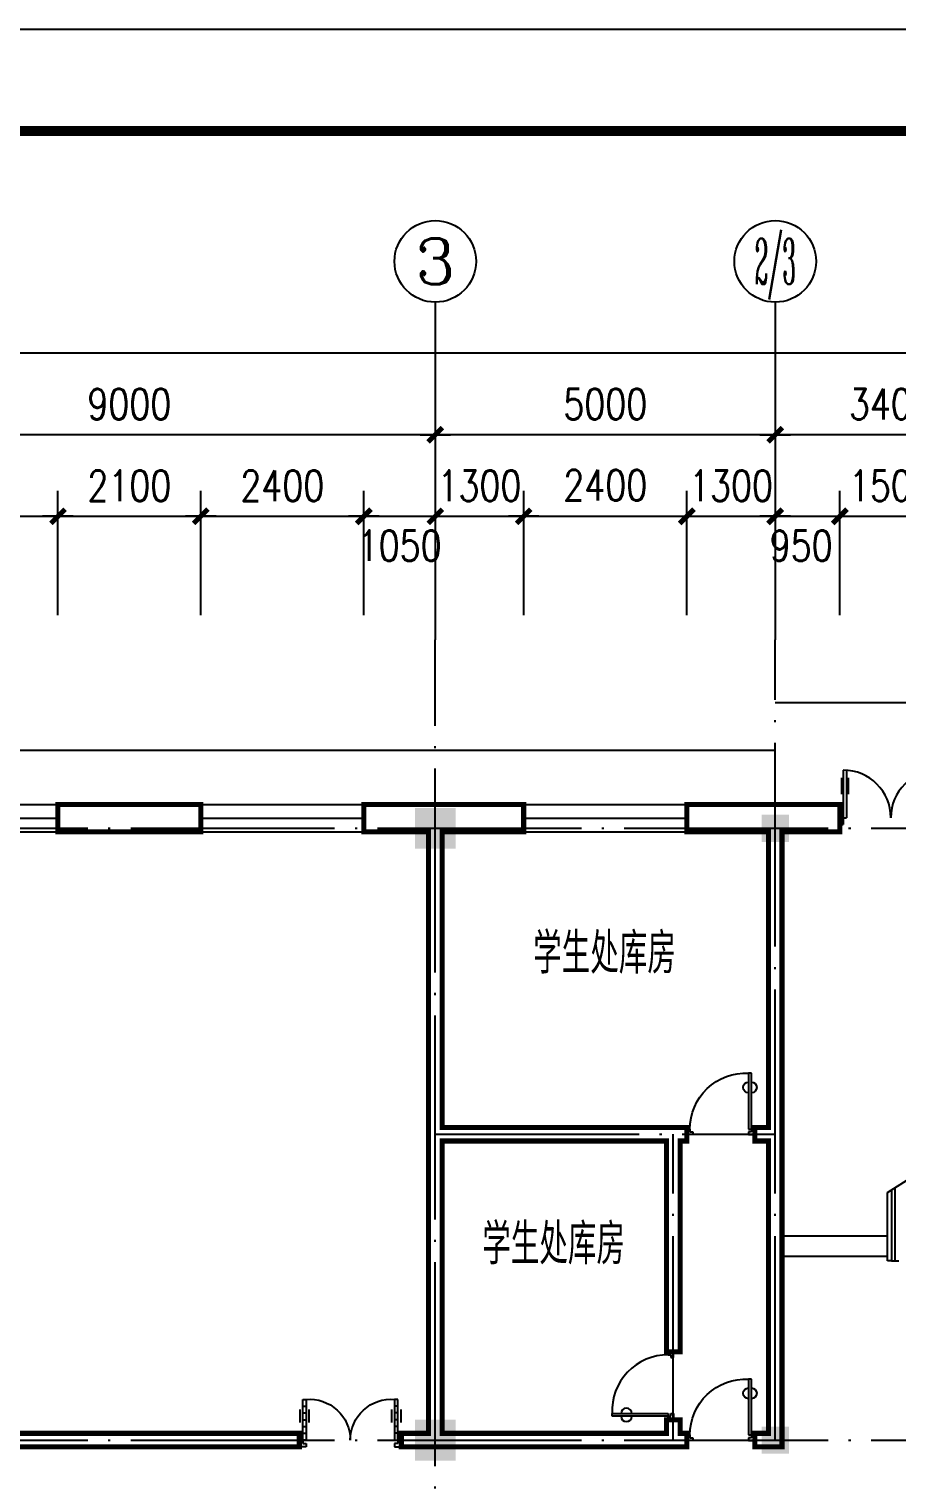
# Model space of a CAD drawing. Extents: x -55219 to 470149, y 494712 to 780039.
# Drawn here: x -26522 to -13757, y 758667 to 780039 of the extents above; entities that cross this region are included whole.
import ezdxf
from ezdxf.enums import TextEntityAlignment as Align

# ---------------------------------------------------------------- set-up
doc = ezdxf.new("R2010")
doc.units = 0
doc.header["$LTSCALE"] = 1500
doc.header["$MEASUREMENT"] = 0
doc.linetypes.add('DOTE', pattern=[2.42, 2, -0.2, 0.02, -0.2])
doc.layers.get('0').update_dxf_attribs({"linetype": 'CONTINUOUS'})
doc.layers.get('DEFPOINTS').update_dxf_attribs({"linetype": 'CONTINUOUS'})
for name, color, linetype in [('AXIS', 3, 'CONTINUOUS'), ('AXIS_TEXT', 7, 'CONTINUOUS'), ('COLUMN', 7, 'CONTINUOUS'), ('DOTE', 1, 'DOTE'), ('LVTRY', 6, 'CONTINUOUS'), ('PUB_DIM', 3, 'CONTINUOUS'), ('PUB_TEXT', 7, 'CONTINUOUS'), ('PUB_TITLE', 4, 'CONTINUOUS'), ('PUB_WALL', 255, 'CONTINUOUS'), ('STAIR', 2, 'CONTINUOUS'), ('WALL', 255, 'CONTINUOUS'), ('WINDOW', 2, 'CONTINUOUS'), ('WINDOW_TEXT', 7, 'CONTINUOUS')]:
    doc.layers.add(name, color=color, linetype=linetype)
doc.styles.add('_HZTXT', font='txt.shx', dxfattribs={"width": 0.8, "bigfont": 'hztxt.shx'})
doc.styles.add('COMPLEX', font='COMPLEX')
doc.styles.add('DIM_FONT', font='SIMPLEX.shx', dxfattribs={"width": 0.8})
doc.styles.add('SIMPLEX', font='SIMPLEX.SHX')
doc.dimstyles.new('AXIS150', dxfattribs={"dimscale": 1.5, "dimtxt": 300, "dimasz": 1, "dimexe": 250, "dimexo": 300, "dimgap": 150, "dimtad": 1, "dimdec": 0, "dimzin": 0, "dimdsep": 46, "dimtxsty": 'DIM_FONT', "dimblk": '_DIMX', "dimcen": 0.09, "dimse1": 1, "dimse2": 1, "dimclrt": 7, "dimadec": 0, "dimazin": 0, "dimtfac": 1, "dimtdec": 0, "dimtix": 1, "dimtmove": 2, "dimatfit": 3, "dimldrblk": '_DIMX', "dimfxl": 1, "dimtolj": 1, "dimtzin": 0, "dimarcsym": 0})
doc.dimstyles.new('DIMA150', dxfattribs={"dimscale": 1.5, "dimtxt": 300, "dimasz": 1, "dimexe": 250, "dimexo": 300, "dimgap": 150, "dimtad": 1, "dimdec": 0, "dimzin": 0, "dimdsep": 46, "dimtxsty": 'DIM_FONT', "dimblk": '_DIMX', "dimcen": 0.09, "dimse1": 1, "dimclrt": 7, "dimadec": 0, "dimazin": 0, "dimtfac": 1, "dimtdec": 0, "dimtix": 1, "dimtmove": 2, "dimatfit": 3, "dimldrblk": '_DIMX', "dimfxl": 1, "dimtolj": 1, "dimtzin": 0, "dimarcsym": 0})
doc.dimstyles.new('DIMB150', dxfattribs={"dimscale": 1.5, "dimtxt": 300, "dimasz": 1, "dimexe": 250, "dimexo": 300, "dimgap": 150, "dimtad": 1, "dimdec": 0, "dimzin": 0, "dimdsep": 46, "dimtxsty": 'DIM_FONT', "dimblk": '_DIMX', "dimcen": 0.09, "dimse2": 1, "dimclrt": 7, "dimadec": 0, "dimazin": 0, "dimtfac": 1, "dimtdec": 0, "dimtix": 1, "dimtmove": 2, "dimatfit": 3, "dimldrblk": '_DIMX', "dimfxl": 1, "dimtolj": 1, "dimtzin": 0, "dimarcsym": 0})
doc.dimstyles.new('DIMN150', dxfattribs={"dimscale": 1.5, "dimtxt": 300, "dimasz": 1, "dimexe": 250, "dimexo": 300, "dimgap": 150, "dimtad": 1, "dimdec": 0, "dimzin": 0, "dimdsep": 46, "dimtxsty": 'DIM_FONT', "dimblk": '_DIMX', "dimcen": 0.09, "dimclrt": 7, "dimadec": 0, "dimazin": 0, "dimtfac": 1, "dimtdec": 0, "dimtix": 1, "dimtmove": 2, "dimatfit": 3, "dimldrblk": '_DIMX', "dimfxl": 1, "dimtolj": 1, "dimtzin": 0, "dimarcsym": 0})

# ---------------------------------------------------------------- blocks, each defined once
blk = doc.blocks.new('_DIMX')
blk.add_line((-150, 0), (150, 0))
at = {"const_width": 50}
blk.add_lwpolyline([(-70, -70), (70, 70)], dxfattribs=at)
blk = doc.blocks.new('*D1154')
at = {"color": 0, "linetype": 'ByBlock'}
for p, q in [((-14597, 771419), (-14597, 773246)), ((-13097, 771419), (-13097, 773246)), ((-14599, 772871), (-14600, 772871)), ((-14597, 772871), (-13097, 772871)), ((-13096, 772871), (-13094, 772871))]:
    blk.add_line(p, q, dxfattribs=at)
at = {"layer": 'DEFPOINTS', "color": 0, "linetype": 'ByBlock'}
for p in [(-13097, 772871), (-14597, 770969), (-13097, 770969)]:
    blk.add_point(p, dxfattribs=at)
at = {"color": 0, "linetype": 'ByBlock', "xscale": 1.5, "yscale": 1.5, "zscale": 1.5}
blk.add_blockref('_DIMX', (-14597, 772871), dxfattribs=at)
at = {"color": 0, "linetype": 'ByBlock', "xscale": 1.5, "yscale": 1.5, "zscale": 1.5, "rotation": 180}
blk.add_blockref('_DIMX', (-13097, 772871), dxfattribs=at)
at = {"color": 7, "linetype": 'ByBlock', "insert": (-13847, 773321), "char_height": 450, "attachment_point": 5, "style": 'DIM_FONT'}
blk.add_mtext('\\A1;1500', dxfattribs=at)
blk = doc.blocks.new('*D1153')
at = {"color": 0, "linetype": 'ByBlock'}
for p, q in [((-14597, 771419), (-14597, 773246)), ((-15546, 772871), (-14599, 772871))]:
    blk.add_line(p, q, dxfattribs=at)
at = {"layer": 'DEFPOINTS', "color": 0, "linetype": 'ByBlock'}
for p in [(-14597, 772871), (-15547, 770969), (-14597, 770969)]:
    blk.add_point(p, dxfattribs=at)
at = {"color": 0, "linetype": 'ByBlock', "xscale": 1.5, "yscale": 1.5, "zscale": 1.5, "rotation": 180}
blk.add_blockref('_DIMX', (-15547, 772871), dxfattribs=at)
at = {"color": 0, "linetype": 'ByBlock', "xscale": 1.5, "yscale": 1.5, "zscale": 1.5}
blk.add_blockref('_DIMX', (-14597, 772871), dxfattribs=at)
at = {"color": 7, "linetype": 'ByBlock', "insert": (-15166, 772439), "char_height": 450, "attachment_point": 5, "style": 'DIM_FONT'}
blk.add_mtext('\\A1;950', dxfattribs=at)
blk = doc.blocks.new('*D1152')
at = {"color": 0, "linetype": 'ByBlock'}
for p, q in [((-16847, 771419), (-16847, 773246)), ((-16849, 772871), (-16850, 772871)), ((-16847, 772871), (-15547, 772871)), ((-15546, 772871), (-15544, 772871))]:
    blk.add_line(p, q, dxfattribs=at)
at = {"layer": 'DEFPOINTS', "color": 0, "linetype": 'ByBlock'}
for p in [(-15547, 772871), (-16847, 770969), (-15547, 770969)]:
    blk.add_point(p, dxfattribs=at)
at = {"color": 0, "linetype": 'ByBlock', "xscale": 1.5, "yscale": 1.5, "zscale": 1.5}
blk.add_blockref('_DIMX', (-16847, 772871), dxfattribs=at)
at = {"color": 0, "linetype": 'ByBlock', "xscale": 1.5, "yscale": 1.5, "zscale": 1.5, "rotation": 180}
blk.add_blockref('_DIMX', (-15547, 772871), dxfattribs=at)
at = {"color": 7, "linetype": 'ByBlock', "insert": (-16197, 773321), "char_height": 450, "attachment_point": 5, "style": 'DIM_FONT'}
blk.add_mtext('\\A1;1300', dxfattribs=at)
blk = doc.blocks.new('*D1151')
at = {"color": 0, "linetype": 'ByBlock'}
for p, q in [((-19247, 771419), (-19247, 773246)), ((-16847, 771419), (-16847, 773246)), ((-19246, 772871), (-16849, 772871))]:
    blk.add_line(p, q, dxfattribs=at)
at = {"layer": 'DEFPOINTS', "color": 0, "linetype": 'ByBlock'}
for p in [(-16847, 772871), (-19247, 770969), (-16847, 770969)]:
    blk.add_point(p, dxfattribs=at)
at = {"color": 0, "linetype": 'ByBlock', "xscale": 1.5, "yscale": 1.5, "zscale": 1.5, "rotation": 180}
blk.add_blockref('_DIMX', (-19247, 772871), dxfattribs=at)
at = {"color": 0, "linetype": 'ByBlock', "xscale": 1.5, "yscale": 1.5, "zscale": 1.5}
blk.add_blockref('_DIMX', (-16847, 772871), dxfattribs=at)
at = {"color": 7, "linetype": 'ByBlock', "insert": (-18047, 773328), "char_height": 450, "attachment_point": 5, "style": 'DIM_FONT'}
blk.add_mtext('\\A1;2400', dxfattribs=at)
blk = doc.blocks.new('*D1150')
at = {"color": 0, "linetype": 'ByBlock'}
for p, q in [((-19247, 771419), (-19247, 773246)), ((-20549, 772871), (-20550, 772871)), ((-20547, 772871), (-19247, 772871)), ((-19246, 772871), (-19244, 772871))]:
    blk.add_line(p, q, dxfattribs=at)
at = {"layer": 'DEFPOINTS', "color": 0, "linetype": 'ByBlock'}
for p in [(-19247, 772871), (-20547, 770969), (-19247, 770969)]:
    blk.add_point(p, dxfattribs=at)
at = {"color": 0, "linetype": 'ByBlock', "xscale": 1.5, "yscale": 1.5, "zscale": 1.5}
blk.add_blockref('_DIMX', (-20547, 772871), dxfattribs=at)
at = {"color": 0, "linetype": 'ByBlock', "xscale": 1.5, "yscale": 1.5, "zscale": 1.5, "rotation": 180}
blk.add_blockref('_DIMX', (-19247, 772871), dxfattribs=at)
at = {"color": 7, "linetype": 'ByBlock', "insert": (-19897, 773321), "char_height": 450, "attachment_point": 5, "style": 'DIM_FONT'}
blk.add_mtext('\\A1;1300', dxfattribs=at)
blk = doc.blocks.new('*D1149')
at = {"color": 0, "linetype": 'ByBlock'}
for p, q in [((-21597, 771419), (-21597, 773246)), ((-21596, 772871), (-20549, 772871))]:
    blk.add_line(p, q, dxfattribs=at)
at = {"layer": 'DEFPOINTS', "color": 0, "linetype": 'ByBlock'}
for p in [(-20547, 772871), (-21597, 770969), (-20547, 770969)]:
    blk.add_point(p, dxfattribs=at)
at = {"color": 0, "linetype": 'ByBlock', "xscale": 1.5, "yscale": 1.5, "zscale": 1.5, "rotation": 180}
blk.add_blockref('_DIMX', (-21597, 772871), dxfattribs=at)
at = {"color": 0, "linetype": 'ByBlock', "xscale": 1.5, "yscale": 1.5, "zscale": 1.5}
blk.add_blockref('_DIMX', (-20547, 772871), dxfattribs=at)
at = {"color": 7, "linetype": 'ByBlock', "insert": (-21072, 772439), "char_height": 450, "attachment_point": 5, "style": 'DIM_FONT'}
blk.add_mtext('\\A1;1050', dxfattribs=at)
blk = doc.blocks.new('*D1148')
at = {"color": 0, "linetype": 'ByBlock'}
for p, q in [((-23997, 771419), (-23997, 773246)), ((-21597, 771419), (-21597, 773246)), ((-23996, 772871), (-21599, 772871))]:
    blk.add_line(p, q, dxfattribs=at)
at = {"layer": 'DEFPOINTS', "color": 0, "linetype": 'ByBlock'}
for p in [(-21597, 772871), (-23997, 770969), (-21597, 770969)]:
    blk.add_point(p, dxfattribs=at)
at = {"color": 0, "linetype": 'ByBlock', "xscale": 1.5, "yscale": 1.5, "zscale": 1.5, "rotation": 180}
blk.add_blockref('_DIMX', (-23997, 772871), dxfattribs=at)
at = {"color": 0, "linetype": 'ByBlock', "xscale": 1.5, "yscale": 1.5, "zscale": 1.5}
blk.add_blockref('_DIMX', (-21597, 772871), dxfattribs=at)
at = {"color": 7, "linetype": 'ByBlock', "insert": (-22797, 773321), "char_height": 450, "attachment_point": 5, "style": 'DIM_FONT'}
blk.add_mtext('\\A1;2400', dxfattribs=at)
blk = doc.blocks.new('*D1147')
at = {"color": 0, "linetype": 'ByBlock'}
for p, q in [((-26097, 771419), (-26097, 773246)), ((-23997, 771419), (-23997, 773246)), ((-26096, 772871), (-23999, 772871))]:
    blk.add_line(p, q, dxfattribs=at)
at = {"layer": 'DEFPOINTS', "color": 0, "linetype": 'ByBlock'}
for p in [(-23997, 772871), (-26097, 770969), (-23997, 770969)]:
    blk.add_point(p, dxfattribs=at)
at = {"color": 0, "linetype": 'ByBlock', "xscale": 1.5, "yscale": 1.5, "zscale": 1.5, "rotation": 180}
blk.add_blockref('_DIMX', (-26097, 772871), dxfattribs=at)
at = {"color": 0, "linetype": 'ByBlock', "xscale": 1.5, "yscale": 1.5, "zscale": 1.5}
blk.add_blockref('_DIMX', (-23997, 772871), dxfattribs=at)
at = {"color": 7, "linetype": 'ByBlock', "insert": (-25047, 773321), "char_height": 450, "attachment_point": 5, "style": 'DIM_FONT'}
blk.add_mtext('\\A1;2100', dxfattribs=at)
blk = doc.blocks.new('*D1146')
at = {"color": 0, "linetype": 'ByBlock'}
for p, q in [((-28497, 771419), (-28497, 773246)), ((-26097, 771419), (-26097, 773246)), ((-28496, 772871), (-26099, 772871))]:
    blk.add_line(p, q, dxfattribs=at)
at = {"layer": 'DEFPOINTS', "color": 0, "linetype": 'ByBlock'}
for p in [(-26097, 772871), (-28497, 770969), (-26097, 770969)]:
    blk.add_point(p, dxfattribs=at)
at = {"color": 0, "linetype": 'ByBlock', "xscale": 1.5, "yscale": 1.5, "zscale": 1.5, "rotation": 180}
blk.add_blockref('_DIMX', (-28497, 772871), dxfattribs=at)
at = {"color": 0, "linetype": 'ByBlock', "xscale": 1.5, "yscale": 1.5, "zscale": 1.5}
blk.add_blockref('_DIMX', (-26097, 772871), dxfattribs=at)
at = {"color": 7, "linetype": 'ByBlock', "insert": (-27297, 773355), "char_height": 450, "attachment_point": 5, "style": 'DIM_FONT'}
blk.add_mtext('\\A1;2400', dxfattribs=at)
blk = doc.blocks.new('_FZH')
blk.add_solid([(0.5, 0.5), (0.5, -0.5), (-0.5, 0.5), (-0.5, -0.5)])
blk = doc.blocks.new('M_A21OEG')
for p, q in [((-0.495, 0.3), (-0.495, 0.172)), ((-0.467, 0), (-0.467, 0.4)), ((-0.467, 0), (-0.467, 0.4)), ((-0.467, 0.4), (-0.433, 0.4)), ((-0.467, 0), (-0.467, 0.4)), ((-0.467, 0.333), (-0.433, 0.333)), ((-0.433, 0.4), (-0.433, 0)), ((-0.433, 0.4), (-0.433, 0)), ((-0.405, 0.3), (-0.405, 0.172)), ((0.405, 0.3), (0.405, 0.172)), ((0.433, 0.4), (0.433, 0)), ((0.467, 0.4), (0.433, 0.4)), ((0.467, 0.333), (0.433, 0.333)), ((0.467, 0), (0.467, 0.4)), ((0.495, 0.3), (0.495, 0.172)), ((-0.467, 0.267), (-0.433, 0.267)), ((-0.467, 0.2), (-0.433, 0.2)), ((0.467, 0.267), (0.433, 0.267)), ((0.467, 0.2), (0.433, 0.2)), ((-0.5, 0), (-0.467, 0)), ((-0.5, -0.067), (-0.5, 0)), ((-0.5, -0.067), (-0.5, 0)), ((-0.467, 0.133), (-0.433, 0.133)), ((-0.467, 0.067), (-0.433, 0.067)), ((-0.467, 0), (-0.467, -0.033)), ((-0.433, 0), (-0.467, 0)), ((-0.433, 0), (-0.467, 0)), ((-0.467, 0), (-0.467, -0.033)), ((-0.433, 0), (-0.467, 0)), ((0.467, 0.133), (0.433, 0.133)), ((0.467, 0.067), (0.433, 0.067)), ((0.433, 0), (0.467, 0)), ((0.467, 0), (0.467, -0.033)), ((0.5, 0), (0.467, 0)), ((0.5, -0.067), (0.5, 0)), ((-0.433, -0.067), (-0.5, -0.067)), ((-0.467, -0.033), (-0.433, -0.033)), ((-0.433, -0.033), (-0.433, -0.067)), ((0.467, -0.033), (0.433, -0.033)), ((0.433, -0.033), (0.433, -0.067)), ((0.433, -0.067), (0.5, -0.067))]:
    blk.add_line(p, q)
for centre, start, end in [((-0.4, 0.001), 359.8007, 94.7805), ((0.4, 0.001), 85.2195, 180.1993)]:
    blk.add_arc(centre, 0.4, start, end)
blk = doc.blocks.new('*D954')
at = {"color": 0, "linetype": 'ByBlock'}
blk.add_line((-12149, 774071), (-15546, 774071), dxfattribs=at)
at = {"layer": 'DEFPOINTS', "color": 0, "linetype": 'ByBlock'}
for p in [(-15547, 774071), (-15547, 771056), (-12147, 771056)]:
    blk.add_point(p, dxfattribs=at)
at = {"color": 0, "linetype": 'ByBlock', "xscale": 1.5, "yscale": 1.5, "zscale": 1.5, "rotation": 180}
blk.add_blockref('_DIMX', (-15547, 774071), dxfattribs=at)
at = {"color": 0, "linetype": 'ByBlock', "xscale": 1.5, "yscale": 1.5, "zscale": 1.5}
blk.add_blockref('_DIMX', (-12147, 774071), dxfattribs=at)
at = {"color": 7, "linetype": 'ByBlock', "insert": (-13847, 774521), "char_height": 450, "attachment_point": 5, "style": 'DIM_FONT'}
blk.add_mtext('\\A1;3400', dxfattribs=at)
blk = doc.blocks.new('*D952')
at = {"color": 0, "linetype": 'ByBlock'}
for p, q in [((-38896, 775346), (-38896, 774896)), ((33603, 775271), (-38894, 775271)), ((33604, 775346), (33604, 774896))]:
    blk.add_line(p, q, dxfattribs=at)
at = {"layer": 'DEFPOINTS', "color": 0, "linetype": 'ByBlock'}
for p in [(-38896, 775796), (33604, 775796), (-38896, 775271)]:
    blk.add_point(p, dxfattribs=at)
at = {"color": 0, "linetype": 'ByBlock', "xscale": 1.5, "yscale": 1.5, "zscale": 1.5, "rotation": 180}
blk.add_blockref('_DIMX', (-38896, 775271), dxfattribs=at)
at = {"color": 0, "linetype": 'ByBlock', "xscale": 1.5, "yscale": 1.5, "zscale": 1.5}
blk.add_blockref('_DIMX', (33604, 775271), dxfattribs=at)
at = {"color": 7, "linetype": 'ByBlock', "insert": (-2646, 775721), "char_height": 450, "attachment_point": 5, "style": 'DIM_FONT'}
blk.add_mtext('\\A1;72500', dxfattribs=at)
blk = doc.blocks.new('*D951')
at = {"color": 0, "linetype": 'ByBlock'}
blk.add_line((-20549, 774071), (-29546, 774071), dxfattribs=at)
at = {"layer": 'DEFPOINTS', "color": 0, "linetype": 'ByBlock'}
for p in [(-29547, 774071), (-29547, 771056), (-20547, 771056)]:
    blk.add_point(p, dxfattribs=at)
at = {"color": 0, "linetype": 'ByBlock', "xscale": 1.5, "yscale": 1.5, "zscale": 1.5, "rotation": 180}
blk.add_blockref('_DIMX', (-29547, 774071), dxfattribs=at)
at = {"color": 0, "linetype": 'ByBlock', "xscale": 1.5, "yscale": 1.5, "zscale": 1.5}
blk.add_blockref('_DIMX', (-20547, 774071), dxfattribs=at)
at = {"color": 7, "linetype": 'ByBlock', "insert": (-25047, 774521), "char_height": 450, "attachment_point": 5, "style": 'DIM_FONT'}
blk.add_mtext('\\A1;9000', dxfattribs=at)
blk = doc.blocks.new('*D950')
at = {"color": 0, "linetype": 'ByBlock'}
blk.add_line((-15549, 774071), (-20546, 774071), dxfattribs=at)
at = {"layer": 'DEFPOINTS', "color": 0, "linetype": 'ByBlock'}
for p in [(-20547, 774071), (-20547, 771056), (-15547, 771056)]:
    blk.add_point(p, dxfattribs=at)
at = {"color": 0, "linetype": 'ByBlock', "xscale": 1.5, "yscale": 1.5, "zscale": 1.5, "rotation": 180}
blk.add_blockref('_DIMX', (-20547, 774071), dxfattribs=at)
at = {"color": 0, "linetype": 'ByBlock', "xscale": 1.5, "yscale": 1.5, "zscale": 1.5}
blk.add_blockref('_DIMX', (-15547, 774071), dxfattribs=at)
at = {"color": 7, "linetype": 'ByBlock', "insert": (-18047, 774521), "char_height": 450, "attachment_point": 5, "style": 'DIM_FONT'}
blk.add_mtext('\\A1;5000', dxfattribs=at)
blk = doc.blocks.new('_AXISO')
blk.add_circle((0, 0), 0.5)
at = {"layer": 'AXIS_TEXT', "style": 'COMPLEX', "width": 1.041667}
blk.add_attdef('A', text='', height=0.56, dxfattribs=at).set_placement((-0.25, -0.28), (0.25, -0.28), align=Align.FIT)
blk = doc.blocks.new('M_A22TIB')
for p, q in [((-0.449, 0.076), (-0.449, 0.898)), ((-0.449, 0.898), (-0.408, 0.898)), ((-0.408, 0.898), (-0.408, 0.076)), ((-0.49, 0.076), (-0.449, 0.076)), ((-0.49, -0.006), (-0.49, 0.076)), ((-0.449, 0.076), (-0.449, 0.035)), ((-0.408, 0.076), (-0.449, 0.076)), ((-0.449, 0.035), (-0.408, 0.035)), ((-0.408, 0.035), (-0.408, -0.006)), ((0.455, 0.035), (0.414, 0.035)), ((0.414, 0.035), (0.414, -0.006)), ((0.496, 0.076), (0.455, 0.076)), ((0.455, 0.076), (0.455, 0.035)), ((0.496, -0.006), (0.496, 0.076)), ((-0.408, -0.006), (-0.49, -0.006)), ((-0.49, -0.006), (-0.49, -0.006)), ((0.414, -0.006), (0.496, -0.006)), ((0.496, -0.006), (0.496, -0.006))]:
    blk.add_line(p, q)
for centre, radius, start, end in [((-0.367, 0.077), 0.822, 359.9283, 92.866), ((-0.449, 0.689), 0.0791, 90, 270), ((-0.408, 0.689), 0.0791, 270, 90)]:
    blk.add_arc(centre, radius, start, end)
blk = doc.blocks.new('M_A20TUI')
for p, q in [((-0.467, 0.471), (-0.467, -0.062)), ((-0.433, 0.47), (-0.433, 0.004)), ((0.433, 0.47), (0.433, 0.004)), ((0.467, 0.471), (0.467, -0.062)), ((-0.483, 0.396), (-0.483, 0.235)), ((-0.417, 0.396), (-0.417, 0.235)), ((0.417, 0.396), (0.417, 0.235)), ((0.483, 0.396), (0.483, 0.235)), ((-0.5, 0.004), (-0.433, 0.004)), ((-0.5, 0.004), (-0.5, -0.062)), ((0.5, 0.004), (0.433, 0.004)), ((0.5, 0.004), (0.5, -0.062)), ((-0.5, -0.062), (-0.467, -0.062)), ((0.5, -0.062), (0.467, -0.062))]:
    blk.add_line(p, q)
for centre, start, end in [((-0.467, 0.004), 0, 90), ((0.467, 0.004), 90, 180)]:
    blk.add_arc(centre, 0.467, start, end)
blk = doc.blocks.new('_WBLK')
for p, q in [((-0.5, 0.5), (0.5, 0.5)), ((-0.5, 0), (0.5, 0)), ((-0.5, -0.5), (0.5, -0.5))]:
    blk.add_line(p, q)
at = {"layer": 'WINDOW_TEXT', "style": 'SIMPLEX', "flags": 9}
blk.add_attdef('A', text='', height=1, dxfattribs=at).set_placement((0, 1.5), align=Align.MIDDLE)

msp = doc.modelspace()

# ---------------------------------------------------------------- linework, layer by layer
at = {"layer": 'AXIS'}
for p, q in [((-20547.2, 776021.1), (-20547.2, 771056.2)), ((-15547.2, 776021.1), (-15547.2, 771056.2))]:
    msp.add_line(p, q, dxfattribs=at)
at = {"layer": 'DOTE'}
for p, q in [((-20547.2, 700819.4), (-20547.2, 771056.2)), ((-15547.2, 759281.4), (-15547.2, 771056.2)), ((-39547.2, 768281.4), (32802.8, 768281.4)), ((-20547.2, 763781.4), (-15547.2, 763781.4)), ((-17047.2, 759281.4), (-17047.2, 763781.4)), ((-39547.2, 759281.4), (35005.6, 759281.4))]:
    msp.add_line(p, q, dxfattribs=at)
at = {"layer": 'LVTRY'}
for p, q in [((-39696.7, 769431.4), (-15547.2, 769431.4)), ((-13897.2, 762922.5), (-12247.2, 763978.9))]:
    msp.add_line(p, q, dxfattribs=at)
at = {"layer": 'PUB_TITLE'}
msp.add_lwpolyline([(-55219.4, 690938.8), (-55219.4, 780038.8), (70930.6, 780038.8), (70930.6, 690938.8)], close=True, dxfattribs=at)
at = {"layer": 'PUB_TITLE', "const_width": 150}
msp.add_lwpolyline([(-51469.4, 692438.8), (69430.6, 692438.8), (69430.6, 778538.8), (-51469.4, 778538.8)], close=True, dxfattribs=at)
at = {"layer": 'PUB_WALL', "const_width": 75}
for points in [[(-23997.2, 768631.4), (-26097.2, 768631.4), (-26097.2, 768231.4), (-23997.2, 768231.4)], [(-16947.2, 763681.4), (-16947.2, 760581.4), (-17147.2, 760581.4), (-17147.2, 763681.4), (-20447.2, 763681.4), (-20447.2, 759381.4), (-17147.2, 759381.4), (-17147.2, 759581.4), (-16947.2, 759581.4), (-16947.2, 759381.4), (-16847.2, 759381.4), (-16847.2, 759181.4), (-21047.2, 759181.4), (-21047.2, 759381.4), (-20847.2, 759381.4), (-20647.2, 759381.4), (-20647.2, 768231.4), (-21597.2, 768231.4), (-21597.2, 768631.4), (-19247.2, 768631.4), (-19247.2, 768231.4), (-20447.2, 768231.4), (-20447.2, 763881.4), (-16847.2, 763881.4), (-16847.2, 763681.4)]]:
    msp.add_lwpolyline(points, close=True, dxfattribs=at)
for points in [[(-15647.2, 759381.4), (-15847.2, 759381.4), (-15847.2, 759181.4), (-15447.2, 759181.4), (-15447.2, 768231.4), (-14597.2, 768231.4), (-14597.2, 768631.4), (-16847.2, 768631.4), (-16847.2, 768231.4), (-15647.2, 768231.4), (-15647.2, 763881.4), (-15847.2, 763881.4), (-15847.2, 763681.4), (-15647.2, 763681.4), (-15647.2, 759381.4)], [(-30047.2, 759381.4), (-29647.2, 759381.4), (-22547.2, 759381.4), (-22547.2, 759181.4), (-30047.2, 759181.4)], [(-20847.2, 759181.4), (-20647.2, 759181.4)]]:
    msp.add_lwpolyline(points, dxfattribs=at)
at = {"layer": 'STAIR'}
for p, q in [((-13787.2, 762993), (-13787.2, 761921.4)), ((-13897.2, 761921.4), (-13897.2, 762922.5)), ((-13837.2, 762961), (-13837.2, 761921.4)), ((-13897.2, 762281.4), (-15447.2, 762281.4)), ((-13897.2, 761981.4), (-15447.2, 761981.4)), ((-13837.2, 761921.4), (-13897.2, 761921.4)), ((-13837.2, 761921.4), (-13727.2, 761921.4))]:
    msp.add_line(p, q, dxfattribs=at)
at = {"layer": 'WALL'}
for p, q in [((-26097.2, 768631.4), (-23997.2, 768631.4)), ((-26097.2, 768631.4), (-26097.2, 768231.4)), ((-23997.2, 768631.4), (-23997.2, 768231.4)), ((-21597.2, 768631.4), (-19247.2, 768631.4)), ((-21597.2, 768631.4), (-21597.2, 768231.4)), ((-19247.2, 768631.4), (-19247.2, 768231.4)), ((-16847.2, 768631.4), (-14597.2, 768631.4)), ((-16847.2, 768631.4), (-16847.2, 768231.4)), ((-14597.2, 768631.4), (-14597.2, 768231.4)), ((-26097.2, 768231.4), (-23997.2, 768231.4)), ((-21597.2, 768231.4), (-20647.2, 768231.4)), ((-20647.2, 768231.4), (-20647.2, 759381.4)), ((-20447.2, 768231.4), (-19247.2, 768231.4)), ((-20447.2, 768231.4), (-20447.2, 763881.4)), ((-16847.2, 768231.4), (-15647.2, 768231.4)), ((-15647.2, 768231.4), (-15647.2, 763881.4)), ((-15447.2, 768231.4), (-15447.2, 759181.4)), ((-15447.2, 768231.4), (-14597.2, 768231.4)), ((-20447.2, 763881.4), (-16847.2, 763881.4)), ((-16847.2, 763881.4), (-16847.2, 763681.4)), ((-15847.2, 763881.4), (-15647.2, 763881.4)), ((-15847.2, 763881.4), (-15847.2, 763681.4)), ((-20447.2, 763681.4), (-17147.2, 763681.4)), ((-20447.2, 763681.4), (-20447.2, 759381.4)), ((-17147.2, 763681.4), (-17147.2, 760581.4)), ((-16947.2, 763681.4), (-16847.2, 763681.4)), ((-16947.2, 763681.4), (-16947.2, 760581.4)), ((-15847.2, 763681.4), (-15647.2, 763681.4)), ((-15647.2, 763681.4), (-15647.2, 759381.4)), ((-17147.2, 760581.4), (-16947.2, 760581.4)), ((-17147.2, 759581.4), (-17147.2, 759381.4)), ((-17147.2, 759581.4), (-16947.2, 759581.4)), ((-16947.2, 759581.4), (-16947.2, 759381.4)), ((-29647.2, 759381.4), (-22547.2, 759381.4)), ((-22547.2, 759381.4), (-22547.2, 759181.4)), ((-21047.2, 759381.4), (-21047.2, 759181.4)), ((-21047.2, 759381.4), (-20847.2, 759381.4)), ((-20847.2, 759381.4), (-20647.2, 759381.4)), ((-17147.2, 759381.4), (-20447.2, 759381.4)), ((-16847.2, 759381.4), (-16947.2, 759381.4)), ((-16847.2, 759381.4), (-16847.2, 759181.4)), ((-15647.2, 759381.4), (-15847.2, 759381.4)), ((-15847.2, 759381.4), (-15847.2, 759181.4)), ((-22547.2, 759181.4), (-36547.2, 759181.4)), ((-16847.2, 759181.4), (-21047.2, 759181.4)), ((-20847.2, 759181.4), (-20647.2, 759181.4)), ((-15447.2, 759181.4), (-15847.2, 759181.4))]:
    msp.add_line(p, q, dxfattribs=at)
at = {"layer": 'WINDOW'}
msp.add_line((-15547.2, 770131.6), (-12147.2, 770131.6), dxfattribs=at)

# ---------------------------------------------------------------- block references
at = {"layer": 'AXIS'}
ref = msp.add_blockref('_AXISO', (-20547.2, 776621.1), dxfattribs=dict(at, xscale=1200, yscale=1200, zscale=1200))
ref.add_attrib('A', '3', dxfattribs={"layer": 'AXIS_TEXT', "height": 672, "style": 'COMPLEX', "width": 1.339286}).set_placement((-20847.2, 776285.1), (-20247.2, 776285.1), align=Align.FIT)
ref = msp.add_blockref('_AXISO', (-15547.2, 776621.1), dxfattribs=dict(at, xscale=1200, yscale=1200, zscale=1200))
ref.add_attrib('A', '2/3', dxfattribs={"layer": 'AXIS_TEXT', "height": 672, "style": 'COMPLEX', "width": 0.334821}).set_placement((-15847.2, 776285.1), (-15247.2, 776285.1), align=Align.FIT)
at = {"layer": 'COLUMN'}
for p, xscale, yscale, zscale in [((-20547.2, 768281.4), 600, 600, 600), ((-15547.2, 768281.4), 400, 400, 400), ((-20547.2, 759281.4), 600, 600, 600), ((-15547.2, 759281.4), 400, 400, 400)]:
    msp.add_blockref('_FZH', p, dxfattribs=dict(at, xscale=xscale, yscale=yscale, zscale=zscale))
at = {"layer": 'WINDOW'}
for name, p, xscale, yscale, zscale in [('M_A20TUI', (-13847.2, 768431.4), 1500, 1500, 1500), ('_WBLK', (-27297.2, 768431.4), 2400, 400, 2400), ('_WBLK', (-22797.2, 768431.4), 2400, 400.0000000000146, 2400), ('_WBLK', (-18047.2, 768431.4), 2400, 400, 2400), ('M_A22TIB', (-16347.2, 763781.4), -1000, 1000, 1000), ('M_A21OEG', (-21797.2, 759281.4), -1500, 1500, 1500)]:
    msp.add_blockref(name, p, dxfattribs=dict(at, xscale=xscale, yscale=yscale, zscale=zscale))
at = {"layer": 'WINDOW', "yscale": -1000, "zscale": 1000}
for p, xscale, rotation in [((-17047.2, 760081.4), -1000, 270), ((-16347.2, 759281.4), 1000, 180)]:
    msp.add_blockref('M_A22TIB', p, dxfattribs=dict(at, xscale=xscale, rotation=rotation))

# ---------------------------------------------------------------- texts
at = {"layer": 'PUB_TEXT', "style": '_HZTXT', "width": 0.7}
for p in [(-19107.6, 766143.8), (-19856.4, 761866.6)]:
    msp.add_text('学生处库房', height=600, dxfattribs=at).set_placement(p)

# ---------------------------------------------------------------- dimensions: what is measured, and where the dimension line sits
at = {"layer": 'AXIS'}
for base, p1, p2, picture, middle in [((-29547.2, 774071.1), (-20547.2, 771056.2), (-29547.2, 771056.2), '*D951', (-25047.2, 774521.1)), ((-20547.2, 774071.1), (-15547.2, 771056.2), (-20547.2, 771056.2), '*D950', (-18047.2, 774521.1)), ((-15547.2, 774071.1), (-12147.2, 771056.2), (-15547.2, 771056.2), '*D954', (-13847.2, 774521.1))]:
    dim = msp.add_linear_dim(base=base, p1=p1, p2=p2, dimstyle='AXIS150', dxfattribs=at)
    dim.commit()
    dim.dimension.update_dxf_attribs({"geometry": picture, "text_midpoint": middle})
at = {"layer": 'PUB_DIM'}
for p1, p2, distance, dimstyle, picture, middle in [((33604, 775795.6), (-38895.7, 775795.6), 524.5, 'DIMN150', '*D952', (-2645.8, 775721.1)), ((-26097.2, 770968.9), (-23997.2, 770968.9), 1902.1, 'DIMN150', '*D1147', (-25047.2, 773321.1)), ((-23997.2, 770968.9), (-21597.2, 770968.9), 1902.1, 'DIMN150', '*D1148', (-22797.2, 773321.1)), ((-20547.2, 770968.9), (-19247.2, 770968.9), 1902.1, 'DIMA150', '*D1150', (-19897.2, 773321.1)), ((-16847.2, 770968.9), (-15547.2, 770968.9), 1902.1, 'DIMB150', '*D1152', (-16197.2, 773321.1)), ((-14597.2, 770968.9), (-13097.2, 770968.9), 1902.1, 'DIMN150', '*D1154', (-13847.2, 773321.1))]:
    dim = msp.add_aligned_dim(p1=p1, p2=p2, distance=distance, dimstyle=dimstyle, dxfattribs=at)
    dim.commit()
    dim.dimension.update_dxf_attribs({"geometry": picture, "text_midpoint": middle})
for base, p1, p2, dimstyle, picture, middle in [((-26097.2, 772871.1), (-28497.2, 770968.9), (-26097.2, 770968.9), 'DIMN150', '*D1146', (-27297.2, 773355)), ((-16847.2, 772871.1), (-19247.2, 770968.9), (-16847.2, 770968.9), 'DIMN150', '*D1151', (-18047.2, 773328)), ((-20547.2, 772871.1), (-21597.2, 770968.9), (-20547.2, 770968.9), 'DIMB150', '*D1149', (-21072.2, 772439.1)), ((-14597.2, 772871.1), (-15547.2, 770968.9), (-14597.2, 770968.9), 'DIMA150', '*D1153', (-15166, 772439.1))]:
    dim = msp.add_linear_dim(base=base, p1=p1, p2=p2, angle=0, dimstyle=dimstyle, dxfattribs=at)
    dim.commit()
    dim.dimension.update_dxf_attribs({"geometry": picture, "text_midpoint": middle, "dimtype": 161})

doc.saveas('drawing.dxf')
